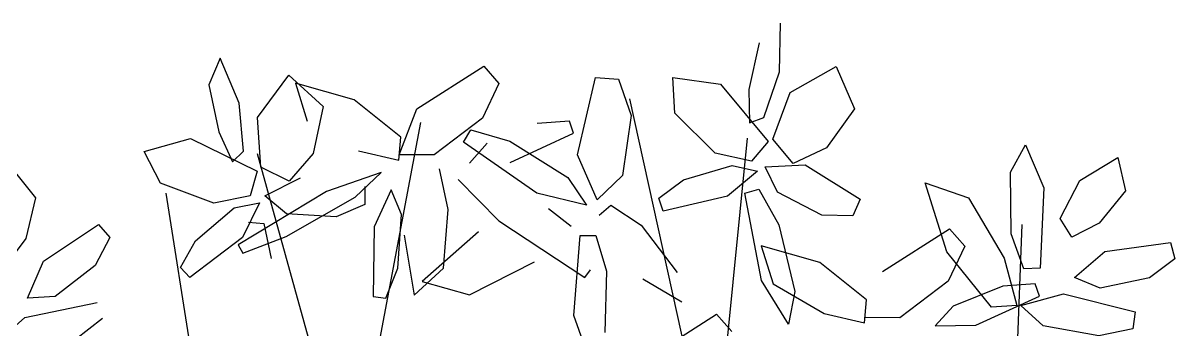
# Model space of a CAD drawing. Extents: x 8365 to 8547, y -347 to -272.
# Drawn here: x 8514.383 to 8515.204, y -325.4 to -325.182 of the extents above; entities that cross this region are included whole.
import ezdxf

# ---------------------------------------------------------------- set-up
doc = ezdxf.new("R2010")
doc.units = 0
doc.layers.get('0').update_dxf_attribs({"linetype": 'CONTINUOUS'})

msp = doc.modelspace()

# ---------------------------------------------------------------- linework, layer by layer
at = {"color": 62}
for p, q in [((8514.92214, -325.21641), (8514.92286, -325.18158)), ((8514.90762, -325.19565), (8514.90044, -325.22909)), ((8514.71131, -325.21225), (8514.72211, -325.22472)), ((8514.91105, -325.249), (8514.92214, -325.21641)), ((8514.92981, -325.23104), (8514.96256, -325.21247)), ((8514.96256, -325.21247), (8514.97578, -325.24286)), ((8514.72211, -325.22472), (8514.71044, -325.2495)), ((8514.77822, -325.27557), (8514.79089, -325.22038)), ((8514.79089, -325.22038), (8514.80734, -325.22171)), ((8514.80734, -325.22171), (8514.81638, -325.24756)), ((8514.84764, -325.2458), (8514.84613, -325.22045)), ((8514.84613, -325.22045), (8514.88008, -325.22521)), ((8514.88008, -325.22521), (8514.91412, -325.26604)), ((8514.90044, -325.22909), (8514.90084, -325.25269)), ((8514.91759, -325.26438), (8514.92981, -325.23104)), ((8514.97578, -325.24286), (8514.95582, -325.27063)), ((8514.77235, -325.25156), (8514.74938, -325.25313)), ((8514.77541, -325.26021), (8514.77235, -325.25156)), ((8514.81638, -325.24756), (8514.81013, -325.29039)), ((8514.87642, -325.27428), (8514.84764, -325.2458)), ((8514.90084, -325.25269), (8514.91105, -325.249)), ((8514.702, -325.25766), (8514.72999, -325.26582)), ((8514.74903, -325.30284), (8514.6968, -325.26663)), ((8514.72999, -325.26582), (8514.77137, -325.29181)), ((8514.73011, -325.28102), (8514.77541, -325.26021)), ((8514.91412, -325.26604), (8514.90225, -325.28002)), ((8514.93206, -325.28186), (8514.91759, -325.26438)), ((8514.79217, -325.30778), (8514.77822, -325.27557)), ((8514.90225, -325.28002), (8514.87642, -325.27428)), ((8514.95582, -325.27063), (8514.93206, -325.28186)), ((8515.08704, -325.28804), (8515.09761, -325.26836)), ((8515.09761, -325.26836), (8515.11087, -325.2992)), ((8514.85378, -325.29338), (8514.88846, -325.28313)), ((8514.88846, -325.28313), (8514.9065, -325.28724)), ((8514.91206, -325.28419), (8514.94049, -325.28279)), ((8514.9209, -325.30218), (8514.91206, -325.28419)), ((8514.94049, -325.28279), (8514.97986, -325.30729)), ((8515.1364, -325.29384), (8515.16365, -325.27752)), ((8515.16365, -325.27752), (8515.16914, -325.30124)), ((8514.77137, -325.29181), (8514.78454, -325.31144)), ((8514.81013, -325.29039), (8514.79217, -325.30778)), ((8514.9065, -325.28724), (8514.88521, -325.30496)), ((8515.08741, -325.33199), (8515.08704, -325.28804)), ((8514.69305, -325.29324), (8514.72201, -325.32254)), ((8514.83614, -325.30644), (8514.85378, -325.29338)), ((8514.89755, -325.30286), (8514.90755, -325.3001)), ((8514.90755, -325.3001), (8514.9218, -325.32554)), ((8515.04167, -325.34469), (8515.02614, -325.29567)), ((8515.02614, -325.29567), (8515.05697, -325.30624)), ((8515.11087, -325.2992), (8515.10814, -325.35638)), ((8515.12238, -325.32105), (8515.1364, -325.29384)), ((8514.78454, -325.31144), (8514.74903, -325.30284)), ((8514.83934, -325.31569), (8514.83614, -325.30644)), ((8514.88521, -325.30496), (8514.83934, -325.31569)), ((8514.90944, -325.36529), (8514.89755, -325.30286)), ((8514.95238, -325.31855), (8514.9209, -325.30218)), ((8514.97986, -325.30729), (8514.97464, -325.31902)), ((8515.05697, -325.30624), (8515.08255, -325.3493)), ((8515.16914, -325.30124), (8515.15013, -325.32435)), ((8514.77369, -325.32668), (8514.75757, -325.3142)), ((8514.7936, -325.31857), (8514.80204, -325.31153)), ((8514.80204, -325.31153), (8514.82349, -325.32571)), ((8514.72201, -325.32254), (8514.78345, -325.36299)), ((8514.82349, -325.32571), (8514.84928, -325.35952)), ((8514.9218, -325.32554), (8514.93311, -325.37308)), ((8514.97464, -325.31902), (8514.95238, -325.31855)), ((8515.13068, -325.3344), (8515.12238, -325.32105)), ((8515.15013, -325.32435), (8515.13068, -325.3344)), ((8514.77542, -325.39023), (8514.78017, -325.33321)), ((8514.78017, -325.33321), (8514.79116, -325.33308)), ((8514.79116, -325.33308), (8514.79886, -325.35844)), ((8514.99581, -325.35886), (8515.04352, -325.32837)), ((8515.04352, -325.32837), (8515.05432, -325.34084)), ((8515.09655, -325.35699), (8515.08741, -325.33199)), ((8514.95102, -325.35236), (8514.90919, -325.34051)), ((8514.90919, -325.34051), (8514.91762, -325.36768)), ((8515.05432, -325.34084), (8515.04265, -325.36562)), ((8515.15434, -325.34444), (8515.20111, -325.33806)), ((8515.20111, -325.33806), (8515.2043, -325.34986)), ((8515.13254, -325.363), (8515.15434, -325.34444)), ((8515.2043, -325.34986), (8515.18625, -325.36325)), ((8514.70108, -325.3755), (8514.74739, -325.352)), ((8514.78345, -325.36299), (8514.78739, -325.35755)), ((8514.79886, -325.35844), (8514.79755, -325.40236)), ((8515.10814, -325.35638), (8515.09655, -325.35699)), ((8514.85266, -325.38074), (8514.82471, -325.36437)), ((8514.92876, -325.3963), (8514.90944, -325.36529)), ((8514.91762, -325.36768), (8514.9541, -325.38878)), ((8514.93311, -325.37308), (8514.92876, -325.3963)), ((8514.7868, -325.42159), (8514.77542, -325.39023)), ((8514.8297, -325.41968), (8514.87741, -325.38919)), ((8514.87741, -325.38919), (8514.88821, -325.40166))]:
    msp.add_line(p, q, dxfattribs=at)
at = {"color": 60}
for p, q in [((8514.52336, -325.20658), (8514.51516, -325.22564)), ((8514.53687, -325.23869), (8514.52336, -325.20658)), ((8514.54983, -325.24894), (8514.5722, -325.21865)), ((8514.5722, -325.21865), (8514.59664, -325.24104)), ((8514.6636, -325.24274), (8514.71131, -325.21225)), ((8514.51516, -325.22564), (8514.52221, -325.2591)), ((8514.61882, -325.23624), (8514.57699, -325.2244)), ((8514.57699, -325.2244), (8514.58541, -325.25157)), ((8514.53999, -325.27298), (8514.53687, -325.23869)), ((8514.59664, -325.24104), (8514.58969, -325.27453)), ((8514.65206, -325.26293), (8514.61882, -325.23624)), ((8514.65098, -325.2755), (8514.6636, -325.24274)), ((8514.55223, -325.28437), (8514.54983, -325.24894)), ((8514.71044, -325.2495), (8514.67598, -325.27568)), ((8514.52221, -325.2591), (8514.53217, -325.2805)), ((8514.6968, -325.26663), (8514.702, -325.25766)), ((8514.46908, -325.27331), (8514.50203, -325.26384)), ((8514.50203, -325.26384), (8514.54973, -325.28729)), ((8514.65074, -325.27937), (8514.65206, -325.26293)), ((8514.71381, -325.26731), (8514.70117, -325.2815)), ((8514.48076, -325.29585), (8514.46908, -325.27331)), ((8514.53217, -325.2805), (8514.53999, -325.27298)), ((8514.58969, -325.27453), (8514.57256, -325.29445)), ((8514.6219, -325.27266), (8514.65074, -325.27937)), ((8514.67598, -325.27568), (8514.65098, -325.2755)), ((8514.57256, -325.29445), (8514.55223, -325.28437)), ((8514.37631, -325.28727), (8514.39164, -325.30619)), ((8514.54973, -325.28729), (8514.54457, -325.3049)), ((8514.55523, -325.30471), (8514.58063, -325.29188)), ((8514.63803, -325.28819), (8514.59913, -325.30173)), ((8514.61961, -325.30586), (8514.63803, -325.28819)), ((8514.68597, -325.31449), (8514.67962, -325.28556)), ((8514.51864, -325.31016), (8514.48076, -325.29585)), ((8514.62657, -325.29824), (8514.62657, -325.31108)), ((8514.64514, -325.30057), (8514.63312, -325.3269)), ((8514.65251, -325.31808), (8514.64514, -325.30057)), ((8514.39164, -325.30619), (8514.38468, -325.33529)), ((8514.54457, -325.3049), (8514.51864, -325.31016)), ((8514.59913, -325.30173), (8514.53618, -325.33978)), ((8514.57063, -325.31755), (8514.55523, -325.30471)), ((8514.57039, -325.33394), (8514.61961, -325.30586)), ((8514.50573, -325.33681), (8514.53324, -325.31334)), ((8514.53324, -325.31334), (8514.5514, -325.30976)), ((8514.5514, -325.30976), (8514.53915, -325.33461)), ((8514.62657, -325.31108), (8514.60604, -325.31971)), ((8514.68263, -325.3565), (8514.68597, -325.31449)), ((8514.39728, -325.3515), (8514.43652, -325.32527)), ((8514.43652, -325.32527), (8514.44456, -325.33447)), ((8514.54346, -325.32356), (8514.55441, -325.32445)), ((8514.55441, -325.32445), (8514.55977, -325.34959)), ((8514.60604, -325.31971), (8514.57063, -325.31755)), ((8514.65001, -325.3563), (8514.65251, -325.31808)), ((8514.53939, -325.34568), (8514.57039, -325.33394)), ((8514.63312, -325.3269), (8514.63241, -325.37674)), ((8514.65442, -325.33294), (8514.66172, -325.37579)), ((8514.70763, -325.33056), (8514.66731, -325.36585)), ((8514.38468, -325.33529), (8514.37161, -325.35285)), ((8514.44456, -325.33447), (8514.43421, -325.35442)), ((8514.49492, -325.35592), (8514.50573, -325.33681)), ((8514.53915, -325.33461), (8514.50161, -325.36307)), ((8514.53618, -325.33978), (8514.53939, -325.34568)), ((8514.38582, -325.37774), (8514.39728, -325.3515)), ((8514.43421, -325.35442), (8514.40568, -325.37662)), ((8514.50161, -325.36307), (8514.49492, -325.35592)), ((8514.64154, -325.37771), (8514.65001, -325.3563)), ((8514.66172, -325.37579), (8514.68263, -325.3565)), ((8514.66731, -325.36585), (8514.70108, -325.3755)), ((8514.38393, -325.39171), (8514.43551, -325.3808)), ((8514.40568, -325.37662), (8514.38582, -325.37774)), ((8514.63241, -325.37674), (8514.64154, -325.37771)), ((8514.36036, -325.41251), (8514.38393, -325.39171)), ((8514.4394, -325.39238), (8514.41982, -325.40762))]:
    msp.add_line(p, q, dxfattribs=at)
at = {"color": 44}
for p, q in [((8514.92275, -325.72231), (8514.81555, -325.23574)), ((8514.58718, -325.67198), (8514.66641, -325.25252)), ((8514.87614, -325.4986), (8514.89945, -325.2637)), ((8514.61048, -325.49301), (8514.5499, -325.27489)), ((8514.53591, -325.62723), (8514.48465, -325.30285)), ((8515.08995, -325.46357), (8515.0952, -325.32522))]:
    msp.add_line(p, q, dxfattribs=at)
at = {"color": 64}
for p, q in [((8515.07333, -325.38414), (8515.04167, -325.34469)), ((8515.08255, -325.3493), (8515.09163, -325.38307)), ((8514.98427, -325.37905), (8514.95102, -325.35236)), ((8515.04265, -325.36562), (8515.00818, -325.3918)), ((8515.15088, -325.3707), (8515.13254, -325.363)), ((8515.18625, -325.36325), (8515.15088, -325.3707)), ((8515.08159, -325.36924), (8515.04601, -325.38343)), ((8515.10456, -325.36768), (8515.08159, -325.36924)), ((8515.09442, -325.38309), (8515.12472, -325.37473)), ((8515.10761, -325.37633), (8515.10456, -325.36768)), ((8515.12472, -325.37473), (8515.17586, -325.38753)), ((8514.98295, -325.39548), (8514.98427, -325.37905)), ((8515.06232, -325.39713), (8515.10761, -325.37633)), ((8515.09163, -325.38307), (8515.07333, -325.38414)), ((8515.11024, -325.39748), (8515.09442, -325.38309)), ((8514.9541, -325.38878), (8514.98295, -325.39548)), ((8515.04601, -325.38343), (8515.03338, -325.39761)), ((8515.17586, -325.38753), (8515.17428, -325.39964)), ((8515.00818, -325.3918), (8514.98319, -325.39162)), ((8515.03338, -325.39761), (8515.06232, -325.39713)), ((8515.15, -325.40476), (8515.11024, -325.39748)), ((8515.17428, -325.39964), (8515.15, -325.40476))]:
    msp.add_line(p, q, dxfattribs=at)

doc.saveas('drawing.dxf')
